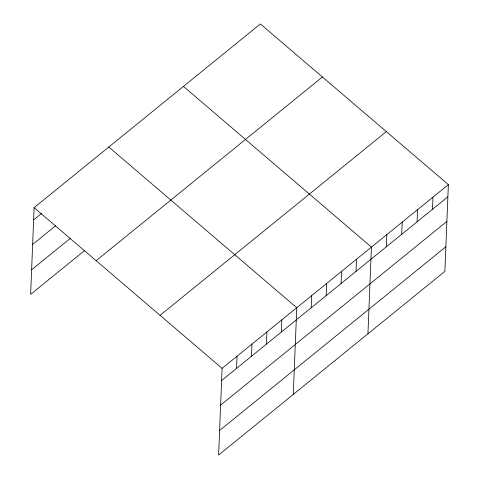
<?xml version="1.0" encoding="UTF-8"?>
<svg xmlns="http://www.w3.org/2000/svg" width="479" height="479" viewBox="0 0 479 479"><rect width="100%" height="100%" fill="white"/><g stroke="black" fill="none" stroke-linecap="round" stroke-linejoin="round"><path stroke-width="0.72" d="M448.368 184.649L222.094 368.357L218.616 455.05L444.883 271.342L448.368 184.649L260.384 23.95L34.117 207.658L30.632 294.351L84.627 250.517M236.542 368.405L237.033 356.232M251.475 356.28L251.966 344.108M266.408 344.156L266.899 331.983M281.341 332.031L281.832 319.858M293.286 394.427L296.764 307.734L108.787 147.035M311.212 307.781L311.697 295.609M326.145 295.657L326.63 283.484M341.078 283.526L341.569 271.359M356.011 271.401L356.502 259.235M367.95 333.803L371.435 247.11L183.451 86.412M386.331 246.787L386.822 234.614M401.719 234.297L402.204 222.124M417.101 221.801L417.592 209.634M432.489 209.311L432.98 197.138M33.626 219.831L41.667 213.299M32.638 244.422L55.612 225.771M31.62 269.761L70.108 238.518M96.147 260.69L322.421 76.981M160.064 315.326L386.331 131.617M221.609 380.53L447.877 196.821M220.621 405.12L446.889 221.412M219.604 430.459L445.871 246.751M34.117 207.658L222.094 368.357"/></g></svg>
